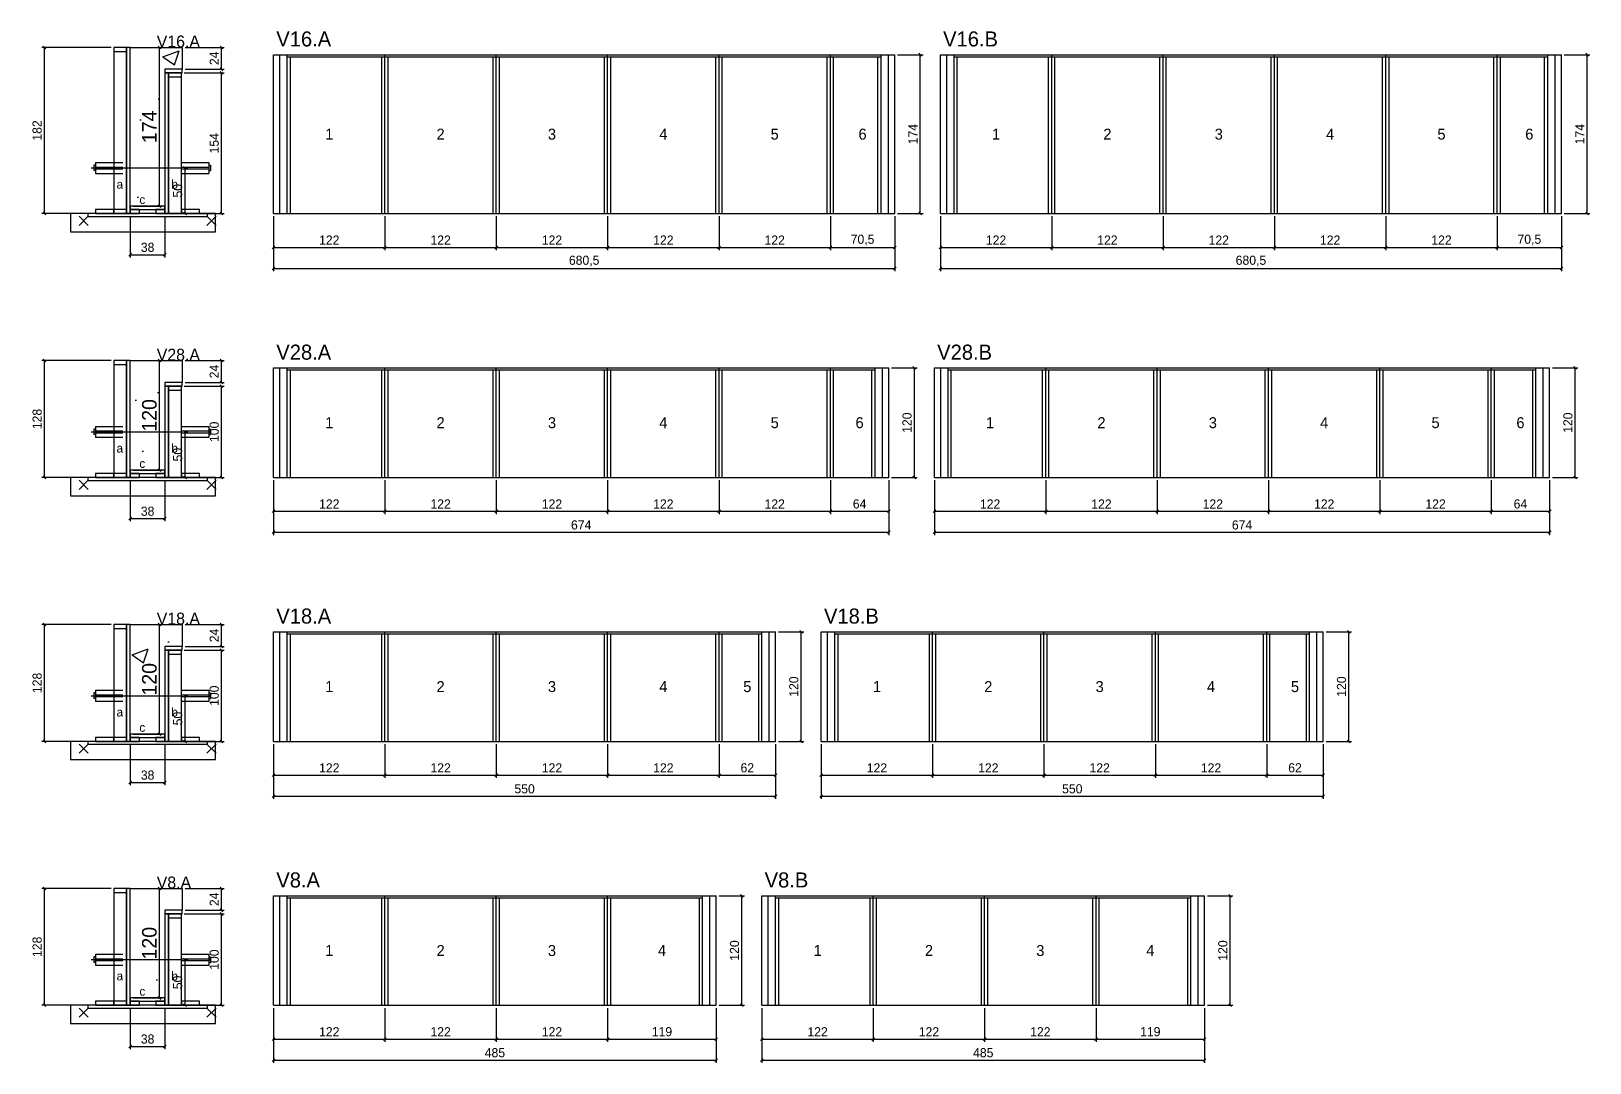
# Model space of a CAD drawing. Extents: x -69 to 3070, y -7854 to 1250.
# Drawn here: x -69 to 1639, y -3130 to -2000 of the extents above; entities that cross this region are included whole.
import ezdxf
from ezdxf.enums import TextEntityAlignment as Align

# ---------------------------------------------------------------- set-up
doc = ezdxf.new("R2010")
doc.units = 0
for name, color, linetype in [('5', 5, 'Continuous'), ('barrote', 126, 'Continuous'), ('CONCRETO', 251, 'Continuous'), ('COTA', 241, 'Continuous'), ('Cota Seção (2x)', 241, 'Continuous'), ('detalhes', 7, 'Continuous'), ('Hachura', 251, 'Continuous'), ('Madeira', 126, 'Continuous'), ('NOMENCLATURA', 7, 'Continuous'), ('Painéis', 200, 'Continuous'), ('presilha', 224, 'Continuous'), ('SARR_2.2x7', 40, 'Continuous'), ('SARR_3.5x7', 81, 'Continuous'), ('SCO-LAJ', 224, 'Continuous'), ('TENSOR', 224, 'Continuous'), ('Texto Seção', 7, 'Continuous')]:
    doc.layers.add(name, color=color, linetype=linetype)
doc.dimstyles.new('PAINEL', dxfattribs={"dimtxt": 10, "dimasz": 3, "dimexe": 3, "dimexo": 3, "dimgap": 3, "dimtad": 1, "dimblk": 'OBLIQUE', "dimblk1": 'OBLIQUE', "dimcen": 2.5, "dimclrd": 4, "dimclre": 4, "dimclrt": 240, "dimazin": 3, "dimtfac": 1, "dimtmove": 0, "dimatfit": 3})
doc.dimstyles.new('SECAO2X', dxfattribs={"dimtxt": 16, "dimasz": 3, "dimexe": 3, "dimexo": 3, "dimgap": 3, "dimtad": 1, "dimblk": 'OBLIQUE', "dimblk1": 'OBLIQUE', "dimcen": 2.5, "dimclrd": 4, "dimclre": 4, "dimclrt": 240, "dimazin": 3, "dimtfac": 1, "dimtmove": 0, "dimatfit": 3})

# ---------------------------------------------------------------- blocks, each defined once
blk = doc.blocks.new('_OBLIQUE')
at = {"color": 0, "linetype": 'BYBLOCK'}
blk.add_line((-0.5, -0.5), (0.5, 0.5), dxfattribs=at)

msp = doc.modelspace()

# ---------------------------------------------------------------- hatches: boundary and pattern name
at = {"layer": 'Hachura'}
h = msp.add_hatch(dxfattribs=at)
h.set_pattern_fill('AR-CONC')
h.paths.add_polyline_path([(40, -2192), (40, -2018), (97, -2018), (97, -2042), (78, -2042), (78, -2192)])
h = msp.add_hatch(dxfattribs=at)
h.set_pattern_fill('AR-CONC')
h.paths.add_polyline_path([(40, -2481), (40, -2361), (97, -2361), (97, -2385), (78, -2385), (78, -2481)])
h = msp.add_hatch(dxfattribs=at)
h.set_pattern_fill('AR-CONC')
h.paths.add_polyline_path([(40, -2770), (40, -2650), (97, -2650), (97, -2674), (78, -2674), (78, -2770)])
h = msp.add_hatch(dxfattribs=at)
h.set_pattern_fill('AR-CONC')
h.paths.add_polyline_path([(40, -3059), (40, -2939), (97, -2939), (97, -2963), (78, -2963), (78, -3059)])

# ---------------------------------------------------------------- linework, layer by layer
for p, q in [((0, -2147), (0, -2153)), ((2, -2147), (0, -2147)), ((2, -2144), (32, -2144)), ((2, -2144), (2, -2156)), ((2, -2149), (32, -2149)), ((2, -2151), (32, -2151)), ((96, -2144), (126, -2144)), ((96, -2149), (126, -2149)), ((96, -2151), (126, -2151)), ((126, -2144), (126, -2156)), ((126, -2147), (128, -2147)), ((128, -2147), (128, -2153)), ((2, -2153), (0, -2153)), ((2, -2156), (32, -2156)), ((96, -2156), (126, -2156)), ((126, -2153), (128, -2153)), ((0, -2436), (0, -2442)), ((2, -2436), (0, -2436)), ((2, -2433), (32, -2433)), ((2, -2433), (2, -2445)), ((2, -2438), (32, -2438)), ((2, -2440), (32, -2440)), ((96, -2433), (126, -2433)), ((96, -2438), (126, -2438)), ((96, -2440), (126, -2440)), ((126, -2433), (126, -2445)), ((126, -2436), (128, -2436)), ((128, -2436), (128, -2442)), ((2, -2442), (0, -2442)), ((2, -2445), (32, -2445)), ((96, -2445), (126, -2445)), ((126, -2442), (128, -2442)), ((0, -2725), (0, -2731)), ((2, -2725), (0, -2725)), ((2, -2731), (0, -2731)), ((2, -2722), (32, -2722)), ((2, -2722), (2, -2734)), ((2, -2727), (32, -2727)), ((2, -2729), (32, -2729)), ((96, -2722), (126, -2722)), ((96, -2727), (126, -2727)), ((96, -2729), (126, -2729)), ((126, -2722), (126, -2734)), ((126, -2725), (128, -2725)), ((126, -2731), (128, -2731)), ((128, -2725), (128, -2731)), ((2, -2734), (32, -2734)), ((96, -2734), (126, -2734)), ((0, -3014), (0, -3020)), ((2, -3014), (0, -3014)), ((2, -3020), (0, -3020)), ((2, -3011), (32, -3011)), ((2, -3011), (2, -3023)), ((2, -3016), (32, -3016)), ((2, -3018), (32, -3018)), ((96, -3011), (126, -3011)), ((96, -3016), (126, -3016)), ((96, -3018), (126, -3018)), ((126, -3011), (126, -3023)), ((126, -3014), (128, -3014)), ((126, -3020), (128, -3020)), ((128, -3014), (128, -3020)), ((2, -3023), (32, -3023)), ((96, -3023), (126, -3023))]:
    msp.add_line(p, q)
at = {"layer": 'barrote'}
for points in [[(-25.5, -2220), (133.5, -2220), (133.5, -2200), (-25.5, -2200)], [(-25.5, -2509), (133.5, -2509), (133.5, -2489), (-25.5, -2489)], [(-25.5, -2798), (133.5, -2798), (133.5, -2778), (-25.5, -2778)], [(-25.5, -3087), (133.5, -3087), (133.5, -3067), (-25.5, -3067)]]:
    msp.add_lwpolyline(points, close=True, dxfattribs=at)
at = {"layer": 'CONCRETO'}
for points in [[(40, -2192), (40, -2018), (97, -2018), (97, -2042), (78, -2042), (78, -2192)], [(40, -2481), (40, -2361), (97, -2361), (97, -2385), (78, -2385), (78, -2481)], [(40, -2770), (40, -2650), (97, -2650), (97, -2674), (78, -2674), (78, -2770)], [(40, -3059), (40, -2939), (97, -2939), (97, -2963), (78, -2963), (78, -3059)]]:
    msp.add_lwpolyline(points, close=True, dxfattribs=at)
at = {"layer": 'Madeira'}
for points in [[(22, -2200), (36, -2200), (36, -2018), (22, -2018)], [(22, -2022.4), (36, -2022.4), (36, -2018), (22, -2018)], [(82, -2200), (96, -2200), (96, -2046), (82, -2046)], [(82, -2050.4), (96, -2050.4), (96, -2046), (82, -2046)], [(2, -2200), (22, -2200), (22, -2195.6), (2, -2195.6)], [(22, -2200), (36, -2200), (36, -2195.6), (22, -2195.6)], [(40, -2200), (50, -2200), (50, -2195.6), (40, -2195.6)], [(68, -2200), (78, -2200), (78, -2195.6), (68, -2195.6)], [(96, -2200), (116, -2200), (116, -2195.6), (96, -2195.6)], [(22, -2489), (36, -2489), (36, -2361), (22, -2361)], [(22, -2365.4), (36, -2365.4), (36, -2361), (22, -2361)], [(82, -2489), (96, -2489), (96, -2389), (82, -2389)], [(82, -2393.4), (96, -2393.4), (96, -2389), (82, -2389)], [(2, -2489), (22, -2489), (22, -2484.6), (2, -2484.6)], [(22, -2489), (36, -2489), (36, -2484.6), (22, -2484.6)], [(40, -2489), (50, -2489), (50, -2484.6), (40, -2484.6)], [(68, -2489), (78, -2489), (78, -2484.6), (68, -2484.6)], [(96, -2489), (116, -2489), (116, -2484.6), (96, -2484.6)], [(22, -2778), (36, -2778), (36, -2650), (22, -2650)], [(22, -2654.4), (36, -2654.4), (36, -2650), (22, -2650)], [(82, -2778), (96, -2778), (96, -2678), (82, -2678)], [(82, -2682.4), (96, -2682.4), (96, -2678), (82, -2678)], [(2, -2778), (22, -2778), (22, -2773.6), (2, -2773.6)], [(22, -2778), (36, -2778), (36, -2773.6), (22, -2773.6)], [(40, -2778), (50, -2778), (50, -2773.6), (40, -2773.6)], [(68, -2778), (78, -2778), (78, -2773.6), (68, -2773.6)], [(96, -2778), (116, -2778), (116, -2773.6), (96, -2773.6)], [(22, -3067), (36, -3067), (36, -2939), (22, -2939)], [(22, -2943.4), (36, -2943.4), (36, -2939), (22, -2939)], [(82, -3067), (96, -3067), (96, -2967), (82, -2967)], [(82, -2971.4), (96, -2971.4), (96, -2967), (82, -2967)], [(2, -3067), (22, -3067), (22, -3062.6), (2, -3062.6)], [(22, -3067), (36, -3067), (36, -3062.6), (22, -3062.6)], [(40, -3067), (50, -3067), (50, -3062.6), (40, -3062.6)], [(68, -3067), (78, -3067), (78, -3062.6), (68, -3062.6)], [(96, -3067), (116, -3067), (116, -3062.6), (96, -3062.6)]]:
    msp.add_lwpolyline(points, close=True, dxfattribs=at)
at = {"layer": 'Painéis'}
for p, q in [((197, -2026), (319, -2026)), ((197, -2200), (197, -2026)), ((319, -2200), (319, -2026)), ((319, -2026), (441, -2026)), ((319, -2200), (319, -2026)), ((441, -2200), (441, -2026)), ((441, -2026), (563, -2026)), ((441, -2200), (441, -2026)), ((563, -2200), (563, -2026)), ((563, -2026), (685, -2026)), ((563, -2200), (563, -2026)), ((685, -2200), (685, -2026)), ((685, -2026), (807, -2026)), ((685, -2200), (685, -2026)), ((807, -2200), (807, -2026)), ((807, -2026), (877.5, -2026)), ((807, -2200), (807, -2026)), ((877.5, -2200), (877.5, -2026)), ((927.5, -2026), (1049.5, -2026)), ((927.5, -2200), (927.5, -2026)), ((1049.5, -2200), (1049.5, -2026)), ((1049.5, -2026), (1171.5, -2026)), ((1049.5, -2200), (1049.5, -2026)), ((1171.5, -2200), (1171.5, -2026)), ((1171.5, -2026), (1293.5, -2026)), ((1171.5, -2200), (1171.5, -2026)), ((1293.5, -2200), (1293.5, -2026)), ((1293.5, -2026), (1415.5, -2026)), ((1293.5, -2200), (1293.5, -2026)), ((1415.5, -2200), (1415.5, -2026)), ((1415.5, -2026), (1537.5, -2026)), ((1415.5, -2200), (1415.5, -2026)), ((1537.5, -2200), (1537.5, -2026)), ((1537.5, -2026), (1608, -2026)), ((1537.5, -2200), (1537.5, -2026)), ((1608, -2200), (1608, -2026)), ((197, -2200), (319, -2200)), ((319, -2200), (441, -2200)), ((441, -2200), (563, -2200)), ((563, -2200), (685, -2200)), ((685, -2200), (807, -2200)), ((807, -2200), (877.5, -2200)), ((927.5, -2200), (1049.5, -2200)), ((1049.5, -2200), (1171.5, -2200)), ((1171.5, -2200), (1293.5, -2200)), ((1293.5, -2200), (1415.5, -2200)), ((1415.5, -2200), (1537.5, -2200)), ((1537.5, -2200), (1608, -2200)), ((197, -2369), (319, -2369)), ((197, -2489), (197, -2369)), ((319, -2489), (319, -2369)), ((319, -2369), (441, -2369)), ((319, -2489), (319, -2369)), ((441, -2489), (441, -2369)), ((441, -2369), (563, -2369)), ((441, -2489), (441, -2369)), ((563, -2489), (563, -2369)), ((563, -2369), (685, -2369)), ((563, -2489), (563, -2369)), ((685, -2489), (685, -2369)), ((685, -2369), (807, -2369)), ((685, -2489), (685, -2369)), ((807, -2489), (807, -2369)), ((807, -2369), (871, -2369)), ((807, -2489), (807, -2369)), ((871, -2489), (871, -2369)), ((921, -2369), (1043, -2369)), ((921, -2489), (921, -2369)), ((1043, -2489), (1043, -2369)), ((1043, -2369), (1165, -2369)), ((1043, -2489), (1043, -2369)), ((1165, -2489), (1165, -2369)), ((1165, -2369), (1287, -2369)), ((1165, -2489), (1165, -2369)), ((1287, -2489), (1287, -2369)), ((1287, -2369), (1409, -2369)), ((1287, -2489), (1287, -2369)), ((1409, -2489), (1409, -2369)), ((1409, -2369), (1531, -2369)), ((1409, -2489), (1409, -2369)), ((1531, -2489), (1531, -2369)), ((1531, -2369), (1595, -2369)), ((1531, -2489), (1531, -2369)), ((1595, -2489), (1595, -2369)), ((197, -2489), (319, -2489)), ((319, -2489), (441, -2489)), ((441, -2489), (563, -2489)), ((563, -2489), (685, -2489)), ((685, -2489), (807, -2489)), ((807, -2489), (871, -2489)), ((921, -2489), (1043, -2489)), ((1043, -2489), (1165, -2489)), ((1165, -2489), (1287, -2489)), ((1287, -2489), (1409, -2489)), ((1409, -2489), (1531, -2489)), ((1531, -2489), (1595, -2489)), ((197, -2658), (319, -2658)), ((197, -2778), (197, -2658)), ((319, -2778), (319, -2658)), ((319, -2658), (441, -2658)), ((319, -2778), (319, -2658)), ((441, -2778), (441, -2658)), ((441, -2658), (563, -2658)), ((441, -2778), (441, -2658)), ((563, -2778), (563, -2658)), ((563, -2658), (685, -2658)), ((563, -2778), (563, -2658)), ((685, -2778), (685, -2658)), ((685, -2658), (747, -2658)), ((685, -2778), (685, -2658)), ((747, -2778), (747, -2658)), ((797, -2658), (919, -2658)), ((797, -2778), (797, -2658)), ((919, -2778), (919, -2658)), ((919, -2658), (1041, -2658)), ((919, -2778), (919, -2658)), ((1041, -2778), (1041, -2658)), ((1041, -2658), (1163, -2658)), ((1041, -2778), (1041, -2658)), ((1163, -2778), (1163, -2658)), ((1163, -2658), (1285, -2658)), ((1163, -2778), (1163, -2658)), ((1285, -2778), (1285, -2658)), ((1285, -2658), (1347, -2658)), ((1285, -2778), (1285, -2658)), ((1347, -2778), (1347, -2658)), ((197, -2778), (319, -2778)), ((319, -2778), (441, -2778)), ((441, -2778), (563, -2778)), ((563, -2778), (685, -2778)), ((685, -2778), (747, -2778)), ((797, -2778), (919, -2778)), ((919, -2778), (1041, -2778)), ((1041, -2778), (1163, -2778)), ((1163, -2778), (1285, -2778)), ((1285, -2778), (1347, -2778)), ((197, -2947), (319, -2947)), ((197, -3067), (197, -2947)), ((319, -3067), (319, -2947)), ((319, -2947), (441, -2947)), ((319, -3067), (319, -2947)), ((441, -3067), (441, -2947)), ((441, -2947), (563, -2947)), ((441, -3067), (441, -2947)), ((563, -3067), (563, -2947)), ((563, -2947), (682, -2947)), ((563, -3067), (563, -2947)), ((682, -3067), (682, -2947)), ((732, -2947), (854, -2947)), ((732, -3067), (732, -2947)), ((854, -3067), (854, -2947)), ((854, -2947), (976, -2947)), ((854, -3067), (854, -2947)), ((976, -3067), (976, -2947)), ((976, -2947), (1098, -2947)), ((976, -3067), (976, -2947)), ((1098, -3067), (1098, -2947)), ((1098, -2947), (1217, -2947)), ((1098, -3067), (1098, -2947)), ((1217, -3067), (1217, -2947)), ((197, -3067), (319, -3067)), ((319, -3067), (441, -3067)), ((441, -3067), (563, -3067)), ((563, -3067), (682, -3067)), ((732, -3067), (854, -3067)), ((854, -3067), (976, -3067)), ((976, -3067), (1098, -3067)), ((1098, -3067), (1217, -3067))]:
    msp.add_line(p, q, dxfattribs=at)
for points in [[(36, -2200), (40, -2200), (40, -2018), (36, -2018)], [(78, -2046), (97, -2046), (97, -2042), (78, -2042)], [(78, -2200), (82, -2200), (82, -2046), (78, -2046)], [(40, -2195.6), (78, -2195.6), (78, -2192), (40, -2192)], [(36, -2489), (40, -2489), (40, -2361), (36, -2361)], [(78, -2389), (97, -2389), (97, -2385), (78, -2385)], [(78, -2489), (82, -2489), (82, -2389), (78, -2389)], [(40, -2484.6), (78, -2484.6), (78, -2481), (40, -2481)], [(36, -2778), (40, -2778), (40, -2650), (36, -2650)], [(78, -2678), (97, -2678), (97, -2674), (78, -2674)], [(78, -2778), (82, -2778), (82, -2678), (78, -2678)], [(40, -2773.6), (78, -2773.6), (78, -2770), (40, -2770)], [(36, -3067), (40, -3067), (40, -2939), (36, -2939)], [(78, -2967), (97, -2967), (97, -2963), (78, -2963)], [(78, -3067), (82, -3067), (82, -2967), (78, -2967)], [(40, -3062.6), (78, -3062.6), (78, -3059), (40, -3059)]]:
    msp.add_lwpolyline(points, close=True, dxfattribs=at)
at = {"layer": 'presilha'}
for p, q in [((-16, -2213), (-6, -2203)), ((-16, -2203), (-6, -2213)), ((124, -2213), (134, -2203)), ((124, -2203), (134, -2213)), ((-16, -2502), (-6, -2492)), ((-16, -2492), (-6, -2502)), ((124, -2502), (134, -2492)), ((124, -2492), (134, -2502)), ((-16, -2791), (-6, -2781)), ((-16, -2781), (-6, -2791)), ((124, -2791), (134, -2781)), ((124, -2781), (134, -2791)), ((-16, -3080), (-6, -3070)), ((-16, -3070), (-6, -3080)), ((124, -3080), (134, -3070)), ((124, -3070), (134, -3080))]:
    msp.add_line(p, q, dxfattribs=at)
at = {"layer": 'SARR_2.2x7'}
for p, q in [((204, -2200), (204, -2026)), ((212, -2028.2), (319, -2028.2)), ((319, -2028.2), (441, -2028.2)), ((441, -2028.2), (563, -2028.2)), ((563, -2028.2), (685, -2028.2)), ((685, -2028.2), (807, -2028.2)), ((807, -2028.2), (862.5, -2028.2)), ((870.5, -2200), (870.5, -2026)), ((934.5, -2200), (934.5, -2026)), ((942.5, -2028.2), (1049.5, -2028.2)), ((1049.5, -2028.2), (1171.5, -2028.2)), ((1171.5, -2028.2), (1293.5, -2028.2)), ((1293.5, -2028.2), (1415.5, -2028.2)), ((1415.5, -2028.2), (1537.5, -2028.2)), ((1537.5, -2028.2), (1593, -2028.2)), ((1601, -2200), (1601, -2026)), ((204, -2489), (204, -2369)), ((212, -2371.2), (319, -2371.2)), ((319, -2371.2), (441, -2371.2)), ((441, -2371.2), (563, -2371.2)), ((563, -2371.2), (685, -2371.2)), ((685, -2371.2), (807, -2371.2)), ((807, -2371.2), (856, -2371.2)), ((864, -2489), (864, -2369)), ((928, -2489), (928, -2369)), ((936, -2371.2), (1043, -2371.2)), ((1043, -2371.2), (1165, -2371.2)), ((1165, -2371.2), (1287, -2371.2)), ((1287, -2371.2), (1409, -2371.2)), ((1409, -2371.2), (1531, -2371.2)), ((1531, -2371.2), (1580, -2371.2)), ((1588, -2489), (1588, -2369)), ((204, -2778), (204, -2658)), ((212, -2660.2), (319, -2660.2)), ((319, -2660.2), (441, -2660.2)), ((441, -2660.2), (563, -2660.2)), ((563, -2660.2), (685, -2660.2)), ((685, -2660.2), (732, -2660.2)), ((740, -2778), (740, -2658)), ((804, -2778), (804, -2658)), ((812, -2660.2), (919, -2660.2)), ((919, -2660.2), (1041, -2660.2)), ((1041, -2660.2), (1163, -2660.2)), ((1163, -2660.2), (1285, -2660.2)), ((1285, -2660.2), (1332, -2660.2)), ((1340, -2778), (1340, -2658)), ((204, -3067), (204, -2947)), ((212, -2949.2), (319, -2949.2)), ((319, -2949.2), (441, -2949.2)), ((441, -2949.2), (563, -2949.2)), ((563, -2949.2), (667, -2949.2)), ((675, -3067), (675, -2947)), ((739, -3067), (739, -2947)), ((747, -2949.2), (854, -2949.2)), ((854, -2949.2), (976, -2949.2)), ((976, -2949.2), (1098, -2949.2)), ((1098, -2949.2), (1202, -2949.2)), ((1210, -3067), (1210, -2947))]:
    msp.add_line(p, q, dxfattribs=at)
at = {"layer": 'SARR_3.5x7'}
for p, q in [((212, -2200), (212, -2026)), ((215.5, -2200), (215.5, -2028.2)), ((315.5, -2200), (315.5, -2028.2)), ((319, -2200), (319, -2026)), ((319, -2200), (319, -2026)), ((322.5, -2200), (322.5, -2028.2)), ((437.5, -2200), (437.5, -2028.2)), ((441, -2200), (441, -2026)), ((441, -2200), (441, -2026)), ((444.5, -2200), (444.5, -2028.2)), ((559.5, -2200), (559.5, -2028.2)), ((563, -2200), (563, -2026)), ((563, -2200), (563, -2026)), ((566.5, -2200), (566.5, -2028.2)), ((681.5, -2200), (681.5, -2028.2)), ((685, -2200), (685, -2026)), ((685, -2200), (685, -2026)), ((688.5, -2200), (688.5, -2028.2)), ((803.5, -2200), (803.5, -2028.2)), ((807, -2200), (807, -2026)), ((807, -2200), (807, -2026)), ((810.5, -2200), (810.5, -2028.2)), ((859, -2200), (859, -2028.2)), ((862.5, -2200), (862.5, -2026)), ((942.5, -2200), (942.5, -2026)), ((946, -2200), (946, -2028.2)), ((1046, -2200), (1046, -2028.2)), ((1049.5, -2200), (1049.5, -2026)), ((1049.5, -2200), (1049.5, -2026)), ((1053, -2200), (1053, -2028.2)), ((1168, -2200), (1168, -2028.2)), ((1171.5, -2200), (1171.5, -2026)), ((1171.5, -2200), (1171.5, -2026)), ((1175, -2200), (1175, -2028.2)), ((1290, -2200), (1290, -2028.2)), ((1293.5, -2200), (1293.5, -2026)), ((1293.5, -2200), (1293.5, -2026)), ((1297, -2200), (1297, -2028.2)), ((1412, -2200), (1412, -2028.2)), ((1415.5, -2200), (1415.5, -2026)), ((1415.5, -2200), (1415.5, -2026)), ((1419, -2200), (1419, -2028.2)), ((1534, -2200), (1534, -2028.2)), ((1537.5, -2200), (1537.5, -2026)), ((1537.5, -2200), (1537.5, -2026)), ((1541, -2200), (1541, -2028.2)), ((1589.5, -2200), (1589.5, -2028.2)), ((1593, -2200), (1593, -2026)), ((212, -2200), (215.5, -2200)), ((315.5, -2200), (319, -2200)), ((319, -2200), (322.5, -2200)), ((437.5, -2200), (441, -2200)), ((441, -2200), (444.5, -2200)), ((559.5, -2200), (563, -2200)), ((563, -2200), (566.5, -2200)), ((681.5, -2200), (685, -2200)), ((685, -2200), (688.5, -2200)), ((803.5, -2200), (807, -2200)), ((807, -2200), (810.5, -2200)), ((859, -2200), (862.5, -2200)), ((942.5, -2200), (946, -2200)), ((1046, -2200), (1049.5, -2200)), ((1049.5, -2200), (1053, -2200)), ((1168, -2200), (1171.5, -2200)), ((1171.5, -2200), (1175, -2200)), ((1290, -2200), (1293.5, -2200)), ((1293.5, -2200), (1297, -2200)), ((1412, -2200), (1415.5, -2200)), ((1415.5, -2200), (1419, -2200)), ((1534, -2200), (1537.5, -2200)), ((1537.5, -2200), (1541, -2200)), ((1589.5, -2200), (1593, -2200)), ((212, -2489), (212, -2369)), ((215.5, -2489), (215.5, -2371.2)), ((315.5, -2489), (315.5, -2371.2)), ((319, -2489), (319, -2369)), ((319, -2489), (319, -2369)), ((322.5, -2489), (322.5, -2371.2)), ((437.5, -2489), (437.5, -2371.2)), ((441, -2489), (441, -2369)), ((441, -2489), (441, -2369)), ((444.5, -2489), (444.5, -2371.2)), ((559.5, -2489), (559.5, -2371.2)), ((563, -2489), (563, -2369)), ((563, -2489), (563, -2369)), ((566.5, -2489), (566.5, -2371.2)), ((681.5, -2489), (681.5, -2371.2)), ((685, -2489), (685, -2369)), ((685, -2489), (685, -2369)), ((688.5, -2489), (688.5, -2371.2)), ((803.5, -2489), (803.5, -2371.2)), ((807, -2489), (807, -2369)), ((807, -2489), (807, -2369)), ((810.5, -2489), (810.5, -2371.2)), ((852.5, -2489), (852.5, -2371.2)), ((856, -2489), (856, -2369)), ((936, -2489), (936, -2369)), ((939.5, -2489), (939.5, -2371.2)), ((1039.5, -2489), (1039.5, -2371.2)), ((1043, -2489), (1043, -2369)), ((1043, -2489), (1043, -2369)), ((1046.5, -2489), (1046.5, -2371.2)), ((1161.5, -2489), (1161.5, -2371.2)), ((1165, -2489), (1165, -2369)), ((1165, -2489), (1165, -2369)), ((1168.5, -2489), (1168.5, -2371.2)), ((1283.5, -2489), (1283.5, -2371.2)), ((1287, -2489), (1287, -2369)), ((1287, -2489), (1287, -2369)), ((1290.5, -2489), (1290.5, -2371.2)), ((1405.5, -2489), (1405.5, -2371.2)), ((1409, -2489), (1409, -2369)), ((1409, -2489), (1409, -2369)), ((1412.5, -2489), (1412.5, -2371.2)), ((1527.5, -2489), (1527.5, -2371.2)), ((1531, -2489), (1531, -2369)), ((1531, -2489), (1531, -2369)), ((1534.5, -2489), (1534.5, -2371.2)), ((1576.5, -2489), (1576.5, -2371.2)), ((1580, -2489), (1580, -2369)), ((212, -2489), (215.5, -2489)), ((315.5, -2489), (319, -2489)), ((319, -2489), (322.5, -2489)), ((437.5, -2489), (441, -2489)), ((441, -2489), (444.5, -2489)), ((559.5, -2489), (563, -2489)), ((563, -2489), (566.5, -2489)), ((681.5, -2489), (685, -2489)), ((685, -2489), (688.5, -2489)), ((803.5, -2489), (807, -2489)), ((807, -2489), (810.5, -2489)), ((852.5, -2489), (856, -2489)), ((936, -2489), (939.5, -2489)), ((1039.5, -2489), (1043, -2489)), ((1043, -2489), (1046.5, -2489)), ((1161.5, -2489), (1165, -2489)), ((1165, -2489), (1168.5, -2489)), ((1283.5, -2489), (1287, -2489)), ((1287, -2489), (1290.5, -2489)), ((1405.5, -2489), (1409, -2489)), ((1409, -2489), (1412.5, -2489)), ((1527.5, -2489), (1531, -2489)), ((1531, -2489), (1534.5, -2489)), ((1576.5, -2489), (1580, -2489)), ((212, -2778), (212, -2658)), ((215.5, -2778), (215.5, -2660.2)), ((315.5, -2778), (315.5, -2660.2)), ((319, -2778), (319, -2658)), ((319, -2778), (319, -2658)), ((322.5, -2778), (322.5, -2660.2)), ((437.5, -2778), (437.5, -2660.2)), ((441, -2778), (441, -2658)), ((441, -2778), (441, -2658)), ((444.5, -2778), (444.5, -2660.2)), ((559.5, -2778), (559.5, -2660.2)), ((563, -2778), (563, -2658)), ((563, -2778), (563, -2658)), ((566.5, -2778), (566.5, -2660.2)), ((681.5, -2778), (681.5, -2660.2)), ((685, -2778), (685, -2658)), ((685, -2778), (685, -2658)), ((688.5, -2778), (688.5, -2660.2)), ((728.5, -2778), (728.5, -2660.2)), ((732, -2778), (732, -2658)), ((812, -2778), (812, -2658)), ((815.5, -2778), (815.5, -2660.2)), ((915.5, -2778), (915.5, -2660.2)), ((919, -2778), (919, -2658)), ((919, -2778), (919, -2658)), ((922.5, -2778), (922.5, -2660.2)), ((1037.5, -2778), (1037.5, -2660.2)), ((1041, -2778), (1041, -2658)), ((1041, -2778), (1041, -2658)), ((1044.5, -2778), (1044.5, -2660.2)), ((1159.5, -2778), (1159.5, -2660.2)), ((1163, -2778), (1163, -2658)), ((1163, -2778), (1163, -2658)), ((1166.5, -2778), (1166.5, -2660.2)), ((1281.5, -2778), (1281.5, -2660.2)), ((1285, -2778), (1285, -2658)), ((1285, -2778), (1285, -2658)), ((1288.5, -2778), (1288.5, -2660.2)), ((1328.5, -2778), (1328.5, -2660.2)), ((1332, -2778), (1332, -2658)), ((212, -2778), (215.5, -2778)), ((315.5, -2778), (319, -2778)), ((319, -2778), (322.5, -2778)), ((437.5, -2778), (441, -2778)), ((441, -2778), (444.5, -2778)), ((559.5, -2778), (563, -2778)), ((563, -2778), (566.5, -2778)), ((681.5, -2778), (685, -2778)), ((685, -2778), (688.5, -2778)), ((728.5, -2778), (732, -2778)), ((812, -2778), (815.5, -2778)), ((915.5, -2778), (919, -2778)), ((919, -2778), (922.5, -2778)), ((1037.5, -2778), (1041, -2778)), ((1041, -2778), (1044.5, -2778)), ((1159.5, -2778), (1163, -2778)), ((1163, -2778), (1166.5, -2778)), ((1281.5, -2778), (1285, -2778)), ((1285, -2778), (1288.5, -2778)), ((1328.5, -2778), (1332, -2778)), ((212, -3067), (212, -2947)), ((215.5, -3067), (215.5, -2949.2)), ((315.5, -3067), (315.5, -2949.2)), ((319, -3067), (319, -2947)), ((319, -3067), (319, -2947)), ((322.5, -3067), (322.5, -2949.2)), ((437.5, -3067), (437.5, -2949.2)), ((441, -3067), (441, -2947)), ((441, -3067), (441, -2947)), ((444.5, -3067), (444.5, -2949.2)), ((559.5, -3067), (559.5, -2949.2)), ((563, -3067), (563, -2947)), ((563, -3067), (563, -2947)), ((566.5, -3067), (566.5, -2949.2)), ((663.5, -3067), (663.5, -2949.2)), ((667, -3067), (667, -2947)), ((747, -3067), (747, -2947)), ((750.5, -3067), (750.5, -2949.2)), ((850.5, -3067), (850.5, -2949.2)), ((854, -3067), (854, -2947)), ((854, -3067), (854, -2947)), ((857.5, -3067), (857.5, -2949.2)), ((972.5, -3067), (972.5, -2949.2)), ((976, -3067), (976, -2947)), ((976, -3067), (976, -2947)), ((979.5, -3067), (979.5, -2949.2)), ((1094.5, -3067), (1094.5, -2949.2)), ((1098, -3067), (1098, -2947)), ((1098, -3067), (1098, -2947)), ((1101.5, -3067), (1101.5, -2949.2)), ((1198.5, -3067), (1198.5, -2949.2)), ((1202, -3067), (1202, -2947)), ((212, -3067), (215.5, -3067)), ((315.5, -3067), (319, -3067)), ((319, -3067), (322.5, -3067)), ((437.5, -3067), (441, -3067)), ((441, -3067), (444.5, -3067)), ((559.5, -3067), (563, -3067)), ((563, -3067), (566.5, -3067)), ((663.5, -3067), (667, -3067)), ((747, -3067), (750.5, -3067)), ((850.5, -3067), (854, -3067)), ((854, -3067), (857.5, -3067)), ((972.5, -3067), (976, -3067)), ((976, -3067), (979.5, -3067)), ((1094.5, -3067), (1098, -3067)), ((1098, -3067), (1101.5, -3067)), ((1198.5, -3067), (1202, -3067))]:
    msp.add_line(p, q, dxfattribs=at)
at = {"layer": 'SCO-LAJ'}
for points in [[(-6.5, -2203.2), (124.5, -2203.2), (124.5, -2200), (-6.5, -2200)], [(-6.5, -2492.2), (124.5, -2492.2), (124.5, -2489), (-6.5, -2489)], [(-6.5, -2781.2), (124.5, -2781.2), (124.5, -2778), (-6.5, -2778)], [(-6.5, -3070.2), (124.5, -3070.2), (124.5, -3067), (-6.5, -3067)]]:
    msp.add_lwpolyline(points, close=True, dxfattribs=at)
at = {"layer": 'TENSOR'}
for p, q in [((-3, -2150), (95, -2150)), ((-3, -2439), (95, -2439)), ((-3, -2728), (95, -2728)), ((-3, -3017), (95, -3017))]:
    msp.add_line(p, q, dxfattribs=at)

# ---------------------------------------------------------------- texts
at = {"layer": '5'}
for s, p in [('1', (258, -2113)), ('2', (380, -2113)), ('3', (502, -2113)), ('4', (624, -2113)), ('5', (746, -2113)), ('6', (842.25, -2113)), ('1', (988.5, -2113)), ('2', (1110.5, -2113)), ('3', (1232.5, -2113)), ('4', (1354.5, -2113)), ('5', (1476.5, -2113)), ('6', (1572.75, -2113)), ('1', (258, -2429)), ('2', (380, -2429)), ('3', (502, -2429)), ('4', (624, -2429)), ('5', (746, -2429)), ('6', (839, -2429)), ('1', (982, -2429)), ('2', (1104, -2429)), ('3', (1226, -2429)), ('4', (1348, -2429)), ('5', (1470, -2429)), ('6', (1563, -2429)), ('1', (258, -2718)), ('2', (380, -2718)), ('3', (502, -2718)), ('4', (624, -2718)), ('5', (716, -2718)), ('1', (858, -2718)), ('2', (980, -2718)), ('3', (1102, -2718)), ('4', (1224, -2718)), ('5', (1316, -2718)), ('1', (258, -3007)), ('2', (380, -3007)), ('3', (502, -3007)), ('4', (622.5, -3007)), ('1', (793, -3007)), ('2', (915, -3007)), ('3', (1037, -3007)), ('4', (1157.5, -3007))]:
    msp.add_text(s, height=12, dxfattribs=at).set_placement(p, align=Align.MIDDLE_CENTER)
at = {"layer": 'detalhes'}
for s, p in [('a', (25, -2172.7)), ('b', (85, -2172.7)), ('c', (50, -2189.5)), ('a', (25, -2461.7)), ('b', (85, -2461.7)), ('c', (50, -2478.5)), ('a', (25, -2750.7)), ('b', (85, -2750.7)), ('c', (50, -2767.5)), ('a', (25, -3039.7)), ('b', (85, -3039.7)), ('c', (50, -3056.5))]:
    msp.add_text(s, height=9.6, dxfattribs=at).set_placement(p)
at = {"layer": 'NOMENCLATURA'}
for s, p in [('V16.A', (200, -2017)), ('V16.B', (930.5, -2017)), ('V28.A', (200, -2360)), ('V28.B', (924, -2360)), ('V18.A', (200, -2649)), ('V18.B', (800, -2649)), ('V8.A', (200, -2938)), ('V8.B', (735, -2938))]:
    msp.add_text(s, height=16.5, dxfattribs=at).set_placement(p)
at = {"layer": 'Texto Seção'}
for s, p in [('V16.A', (69, -2018)), ('V28.A', (69, -2361)), ('V18.A', (69, -2650)), ('V8.A', (69, -2939))]:
    msp.add_text(s, height=13, dxfattribs=at).set_placement(p)

# ---------------------------------------------------------------- dimensions: what is measured, and where the dimension line sits
at = {"layer": 'COTA'}
for base, p1, p2 in [((-54, -2200), (2, -2200), (22, -2018)), ((140, -2042), (97, -2042), (97, -2018)), ((905.5, -2200), (877.5, -2200), (877.5, -2026)), ((1636, -2200), (1608, -2200), (1608, -2026)), ((140, -2200), (96, -2200), (96, -2046)), ((100, -2200), (96, -2200), (96, -2150)), ((-54, -2489), (2, -2489), (22, -2361)), ((140, -2385), (97, -2385), (97, -2361)), ((899, -2489), (871, -2489), (871, -2369)), ((1623, -2489), (1595, -2489), (1595, -2369)), ((140, -2489), (96, -2489), (96, -2389)), ((100, -2489), (96, -2489), (96, -2439)), ((-54, -2778), (2, -2778), (22, -2650)), ((140, -2674), (97, -2674), (97, -2650)), ((775, -2778), (747, -2778), (747, -2658)), ((1375, -2778), (1347, -2778), (1347, -2658)), ((140, -2778), (96, -2778), (96, -2678)), ((100, -2778), (96, -2778), (96, -2728)), ((-54, -3067), (2, -3067), (22, -2939)), ((140, -2963), (97, -2963), (97, -2939)), ((710, -3067), (682, -3067), (682, -2947)), ((1245, -3067), (1217, -3067), (1217, -2947)), ((140, -3067), (96, -3067), (96, -2967)), ((100, -3067), (96, -3067), (96, -3017))]:
    msp.add_linear_dim(base=base, p1=p1, p2=p2, angle=90, dimstyle='PAINEL', dxfattribs=at).render()
for base, p1, p2 in [((40, -2245), (40, -2200), (78, -2200)), ((197, -2237), (197, -2200), (319, -2200)), ((197, -2260), (197, -2200), (877.5, -2200)), ((319, -2237), (319, -2200), (441, -2200)), ((441, -2237), (441, -2200), (563, -2200)), ((563, -2237), (563, -2200), (685, -2200)), ((685, -2237), (685, -2200), (807, -2200)), ((807, -2237), (807, -2200), (877.5, -2200)), ((927.5, -2237), (927.5, -2200), (1049.5, -2200)), ((927.5, -2260), (927.5, -2200), (1608, -2200)), ((1049.5, -2237), (1049.5, -2200), (1171.5, -2200)), ((1171.5, -2237), (1171.5, -2200), (1293.5, -2200)), ((1293.5, -2237), (1293.5, -2200), (1415.5, -2200)), ((1415.5, -2237), (1415.5, -2200), (1537.5, -2200)), ((1537.5, -2237), (1537.5, -2200), (1608, -2200)), ((40, -2534), (40, -2489), (78, -2489)), ((197, -2526), (197, -2489), (319, -2489)), ((197, -2549), (197, -2489), (871, -2489)), ((319, -2526), (319, -2489), (441, -2489)), ((441, -2526), (441, -2489), (563, -2489)), ((563, -2526), (563, -2489), (685, -2489)), ((685, -2526), (685, -2489), (807, -2489)), ((807, -2526), (807, -2489), (871, -2489)), ((921, -2526), (921, -2489), (1043, -2489)), ((921, -2549), (921, -2489), (1595, -2489)), ((1043, -2526), (1043, -2489), (1165, -2489)), ((1165, -2526), (1165, -2489), (1287, -2489)), ((1287, -2526), (1287, -2489), (1409, -2489)), ((1409, -2526), (1409, -2489), (1531, -2489)), ((1531, -2526), (1531, -2489), (1595, -2489)), ((40, -2823), (40, -2778), (78, -2778)), ((197, -2815), (197, -2778), (319, -2778)), ((197, -2838), (197, -2778), (747, -2778)), ((319, -2815), (319, -2778), (441, -2778)), ((441, -2815), (441, -2778), (563, -2778)), ((563, -2815), (563, -2778), (685, -2778)), ((685, -2815), (685, -2778), (747, -2778)), ((797, -2815), (797, -2778), (919, -2778)), ((797, -2838), (797, -2778), (1347, -2778)), ((919, -2815), (919, -2778), (1041, -2778)), ((1041, -2815), (1041, -2778), (1163, -2778)), ((1163, -2815), (1163, -2778), (1285, -2778)), ((1285, -2815), (1285, -2778), (1347, -2778)), ((40, -3112), (40, -3067), (78, -3067)), ((197, -3104), (197, -3067), (319, -3067)), ((197, -3127), (197, -3067), (682, -3067)), ((319, -3104), (319, -3067), (441, -3067)), ((441, -3104), (441, -3067), (563, -3067)), ((563, -3104), (563, -3067), (682, -3067)), ((732, -3104), (732, -3067), (854, -3067)), ((732, -3127), (732, -3067), (1217, -3067)), ((854, -3104), (854, -3067), (976, -3067)), ((976, -3104), (976, -3067), (1098, -3067)), ((1098, -3104), (1098, -3067), (1217, -3067))]:
    msp.add_linear_dim(base=base, p1=p1, p2=p2, dimstyle='PAINEL', dxfattribs=at).render()
at = {"layer": 'Cota Seção (2x)'}
for base, p1, p2 in [((72, -2192), (40, -2192), (40, -2018)), ((72, -2481), (40, -2481), (40, -2361)), ((72, -2770), (40, -2770), (40, -2650)), ((72, -3059), (40, -3059), (40, -2939))]:
    msp.add_linear_dim(base=base, p1=p1, p2=p2, angle=90, dimstyle='SECAO2X', dxfattribs=at).render()

doc.saveas('drawing.dxf')
